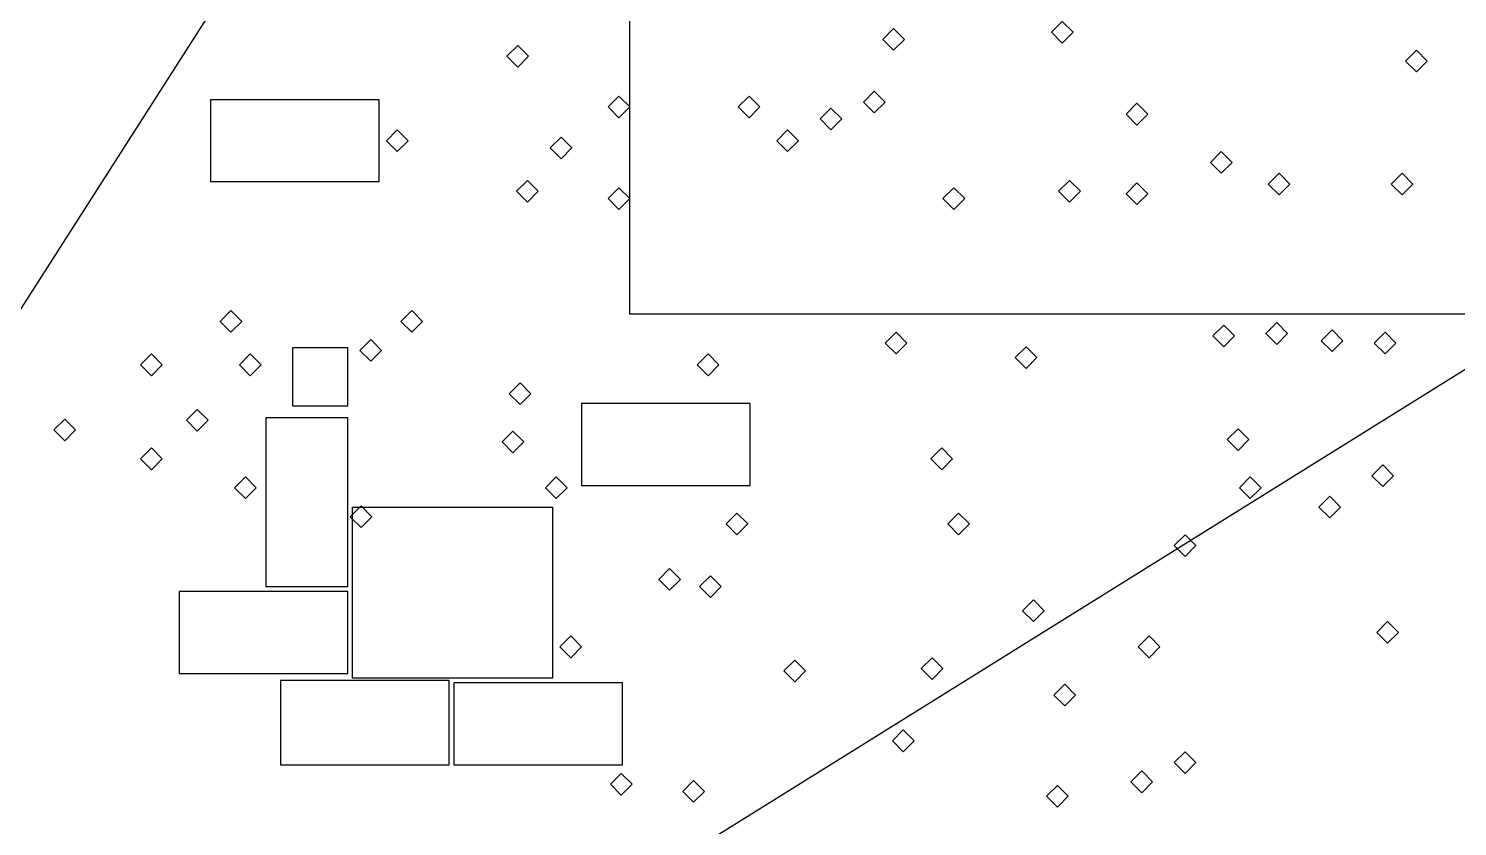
# Model space of a CAD drawing. Extents: x 11 to 154, y 0 to 137.
# Drawn here: x 80.97 to 106.08, y 74.3 to 88.31 of the extents above; entities that cross this region are included whole.
import ezdxf

# ---------------------------------------------------------------- set-up
doc = ezdxf.new("R2010")
doc.units = 0

msp = doc.modelspace()

# ---------------------------------------------------------------- linework, layer by layer
at = {"layer": '1'}
for p, q in [((91.535898, 83.291296), (91.535898, 103.865267)), ((98.944222, 88.24429), (99.134723, 88.434787)), ((99.134723, 88.434787), (99.325224, 88.24429)), ((95.980889, 88.117287), (96.17139, 88.307785)), ((96.17139, 87.926787), (95.980889, 88.117287)), ((96.17139, 88.307785), (96.361891, 88.117287)), ((96.361891, 88.117287), (96.17139, 87.926787)), ((96.361891, 88.117287), (96.361891, 88.117287)), ((99.134723, 88.053786), (98.944222, 88.24429)), ((99.325224, 88.24429), (99.134723, 88.053786)), ((99.325224, 88.24429), (99.325224, 88.24429)), ((89.376908, 87.820954), (89.567408, 88.011452)), ((89.567408, 88.011452), (89.757908, 87.820954)), ((105.167219, 87.736285), (105.35772, 87.926785)), ((105.35772, 87.926785), (105.548221, 87.736285)), ((89.567408, 87.630456), (89.376908, 87.820954)), ((89.757908, 87.820954), (89.567408, 87.630456)), ((89.757908, 87.820954), (89.757908, 87.820954)), ((105.35772, 87.545787), (105.167219, 87.736285)), ((105.548221, 87.736285), (105.35772, 87.545787)), ((105.548221, 87.736285), (105.548221, 87.736285)), ((91.154898, 86.931953), (91.345398, 87.122456)), ((91.345398, 87.122456), (91.535898, 86.931953)), ((93.4409, 86.931953), (93.6314, 87.122456)), ((93.6314, 87.122456), (93.8219, 86.931953)), ((95.642231, 87.016619), (95.832732, 87.207123)), ((95.832732, 87.207123), (96.023233, 87.016619)), ((84.169917, 87.058955), (84.169917, 85.619621)), ((87.133234, 87.058955), (84.169917, 87.058955)), ((87.133234, 85.619621), (87.133234, 87.058955)), ((91.345398, 86.741453), (91.154898, 86.931953)), ((91.535898, 86.931953), (91.345398, 86.741453)), ((91.535898, 86.931953), (91.535898, 86.931953)), ((93.6314, 86.741453), (93.4409, 86.931953)), ((93.8219, 86.931953), (93.6314, 86.741453)), ((93.8219, 86.931953), (93.8219, 86.931953)), ((94.880232, 86.720289), (95.070732, 86.910787)), ((95.070732, 86.910787), (95.261231, 86.720289)), ((95.832732, 86.826121), (95.642231, 87.016619)), ((96.023233, 87.016619), (95.832732, 86.826121)), ((96.023233, 87.016619), (96.023233, 87.016619)), ((100.256561, 86.804955), (100.447061, 86.995455)), ((100.447061, 86.995455), (100.637561, 86.804955)), ((95.070732, 86.529791), (94.880232, 86.720289)), ((95.261231, 86.720289), (95.070732, 86.529791)), ((95.261231, 86.720289), (95.261231, 86.720289)), ((100.447061, 86.614458), (100.256561, 86.804955)), ((100.637561, 86.804955), (100.447061, 86.614458)), ((100.637561, 86.804955), (100.637561, 86.804955)), ((87.260244, 86.339289), (87.450744, 86.529787)), ((87.450744, 86.529787), (87.641244, 86.339289)), ((90.13891, 86.212292), (90.32941, 86.402792)), ((90.32941, 86.402792), (90.519909, 86.212292)), ((94.118233, 86.339289), (94.308733, 86.529787)), ((94.308733, 86.529787), (94.499232, 86.339289)), ((87.450744, 86.14879), (87.260244, 86.339289)), ((87.641244, 86.339289), (87.450744, 86.14879)), ((87.641244, 86.339289), (87.641244, 86.339289)), ((90.32941, 86.021788), (90.13891, 86.212292)), ((90.519909, 86.212292), (90.32941, 86.021788)), ((90.519909, 86.212292), (90.519909, 86.212292)), ((94.308733, 86.14879), (94.118233, 86.339289)), ((94.499232, 86.339289), (94.308733, 86.14879)), ((94.499232, 86.339289), (94.499232, 86.339289)), ((101.738218, 85.958287), (101.928718, 86.148791)), ((101.928718, 86.148791), (102.119218, 85.958287)), ((101.928718, 85.767789), (101.738218, 85.958287)), ((102.119218, 85.958287), (101.928718, 85.767789)), ((102.119218, 85.958287), (102.119218, 85.958287)), ((84.169917, 85.619621), (87.133234, 85.619621)), ((89.546247, 85.450293), (89.736746, 85.640791)), ((89.736746, 85.640791), (89.927246, 85.450293)), ((99.071235, 85.450293), (99.261734, 85.640791)), ((99.261734, 85.640791), (99.452234, 85.450293)), ((102.754225, 85.577288), (102.944724, 85.767791)), ((102.944724, 85.767791), (103.135224, 85.577288)), ((104.913214, 85.577288), (105.103714, 85.767791)), ((105.103714, 85.767791), (105.294214, 85.577288)), ((89.736746, 85.259789), (89.546247, 85.450293)), ((89.927246, 85.450293), (89.736746, 85.259789)), ((89.927246, 85.450293), (89.927246, 85.450293)), ((91.154898, 85.323291), (91.345398, 85.513788)), ((91.345398, 85.513788), (91.535898, 85.323291)), ((97.039221, 85.323291), (97.229722, 85.513788)), ((97.229722, 85.513788), (97.420223, 85.323291)), ((99.261734, 85.259789), (99.071235, 85.450293)), ((99.452234, 85.450293), (99.261734, 85.259789)), ((99.452234, 85.450293), (99.452234, 85.450293)), ((100.256561, 85.40796), (100.447061, 85.598458)), ((100.447061, 85.21746), (100.256561, 85.40796)), ((100.447061, 85.598458), (100.637561, 85.40796)), ((100.637561, 85.40796), (100.447061, 85.21746)), ((100.637561, 85.40796), (100.637561, 85.40796)), ((102.944724, 85.38679), (102.754225, 85.577288)), ((103.135224, 85.577288), (102.944724, 85.38679)), ((103.135224, 85.577288), (103.135224, 85.577288)), ((105.103714, 85.38679), (104.913214, 85.577288)), ((105.294214, 85.577288), (105.103714, 85.38679)), ((105.294214, 85.577288), (105.294214, 85.577288)), ((91.345398, 85.132793), (91.154898, 85.323291)), ((91.535898, 85.323291), (91.345398, 85.132793)), ((91.535898, 85.323291), (91.535898, 85.323291)), ((97.229722, 85.132793), (97.039221, 85.323291)), ((97.420223, 85.323291), (97.229722, 85.132793)), ((97.420223, 85.323291), (97.420223, 85.323291)), ((84.339237, 83.164293), (84.529738, 83.354791)), ((84.529738, 83.354791), (84.720239, 83.164293)), ((87.514233, 83.164293), (87.704734, 83.354791)), ((87.704734, 83.354791), (87.895235, 83.164293)), ((84.529738, 82.973794), (84.339237, 83.164293)), ((84.720239, 83.164293), (84.529738, 82.973794)), ((84.720239, 83.164293), (84.720239, 83.164293)), ((87.704734, 82.973794), (87.514233, 83.164293)), ((87.895235, 83.164293), (87.704734, 82.973794)), ((87.895235, 83.164293), (87.895235, 83.164293)), ((107.537891, 83.291296), (91.535898, 83.291296)), ((101.780562, 82.910294), (101.971062, 83.100793)), ((101.971062, 83.100793), (102.161561, 82.910294)), ((102.711883, 82.95263), (102.902383, 83.143127)), ((102.902383, 83.143127), (103.092883, 82.95263)), ((86.794575, 82.656297), (86.985075, 82.846794)), ((86.985075, 82.846794), (87.175575, 82.656297)), ((96.023233, 82.783291), (96.213733, 82.973795)), ((96.213733, 82.973795), (96.404233, 82.783291)), ((101.971062, 82.719796), (101.780562, 82.910294)), ((102.161561, 82.910294), (101.971062, 82.719796)), ((102.161561, 82.910294), (102.161561, 82.910294)), ((102.902383, 82.762126), (102.711883, 82.95263)), ((103.092883, 82.95263), (102.902383, 82.762126)), ((103.092883, 82.95263), (103.092883, 82.95263)), ((103.685562, 82.825627), (103.876054, 83.016125)), ((103.876054, 83.016125), (104.066546, 82.825627)), ((104.616884, 82.783291), (104.807383, 82.973795)), ((104.807383, 82.973795), (104.997883, 82.783291)), ((82.942247, 82.402292), (83.132748, 82.592795)), ((83.132748, 82.592795), (83.323249, 82.402292)), ((84.677911, 82.402292), (84.868411, 82.592795)), ((84.868411, 82.592795), (85.058911, 82.402292)), ((86.582912, 82.698625), (85.609249, 82.698625)), ((85.609249, 82.698625), (85.609249, 81.682626)), ((86.582912, 81.682626), (86.582912, 82.698625)), ((86.985075, 82.465793), (86.794575, 82.656297)), ((87.175575, 82.656297), (86.985075, 82.465793)), ((87.175575, 82.656297), (87.175575, 82.656297)), ((92.721243, 82.402292), (92.911742, 82.592795)), ((92.911742, 82.592795), (93.102242, 82.402292)), ((96.213733, 82.592793), (96.023233, 82.783291)), ((96.404233, 82.783291), (96.213733, 82.592793)), ((96.404233, 82.783291), (96.404233, 82.783291)), ((98.309233, 82.529294), (98.499733, 82.719792)), ((98.499733, 82.719792), (98.690232, 82.529294)), ((103.876054, 82.635127), (103.685562, 82.825627)), ((104.066546, 82.825627), (103.876054, 82.635127)), ((104.066546, 82.825627), (104.066546, 82.825627)), ((104.807383, 82.592793), (104.616884, 82.783291)), ((104.997883, 82.783291), (104.807383, 82.592793)), ((104.997883, 82.783291), (104.997883, 82.783291)), ((83.132748, 82.211794), (82.942247, 82.402292)), ((83.323249, 82.402292), (83.132748, 82.211794)), ((83.323249, 82.402292), (83.323249, 82.402292)), ((84.868411, 82.211794), (84.677911, 82.402292)), ((85.058911, 82.402292), (84.868411, 82.211794)), ((85.058911, 82.402292), (85.058911, 82.402292)), ((92.911742, 82.211794), (92.721243, 82.402292)), ((93.102242, 82.402292), (92.911742, 82.211794)), ((93.102242, 82.402292), (93.102242, 82.402292)), ((98.499733, 82.338796), (98.309233, 82.529294)), ((98.690232, 82.529294), (98.499733, 82.338796)), ((98.690232, 82.529294), (98.690232, 82.529294)), ((89.419234, 81.894298), (89.609735, 82.084795)), ((89.609735, 81.703794), (89.419234, 81.894298)), ((89.609735, 82.084795), (89.800236, 81.894298)), ((89.800236, 81.894298), (89.609735, 81.703794)), ((89.800236, 81.894298), (89.800236, 81.894298)), ((83.746574, 81.428629), (83.937074, 81.619127)), ((83.937074, 81.619127), (84.127574, 81.428629)), ((85.609249, 81.682626), (86.582912, 81.682626)), ((90.689229, 81.724959), (90.689229, 80.285628)), ((93.652562, 81.724959), (90.689229, 81.724959)), ((93.652562, 80.285628), (93.652562, 81.724959)), ((81.418249, 81.259298), (81.608749, 81.449796)), ((81.608749, 81.449796), (81.799248, 81.259298)), ((83.937074, 81.238131), (83.746574, 81.428629)), ((84.127574, 81.428629), (83.937074, 81.238131)), ((84.127574, 81.428629), (84.127574, 81.428629)), ((85.14358, 81.470962), (85.14358, 78.50763)), ((86.582912, 81.470962), (85.14358, 81.470962)), ((86.582912, 78.50763), (86.582912, 81.470962)), ((81.608749, 81.068795), (81.418249, 81.259298)), ((81.799248, 81.259298), (81.608749, 81.068795)), ((81.799248, 81.259298), (81.799248, 81.259298)), ((89.292239, 81.047629), (89.48274, 81.238127)), ((89.48274, 81.238127), (89.673241, 81.047629)), ((102.034551, 81.089963), (102.225051, 81.28046)), ((102.225051, 80.899465), (102.034551, 81.089963)), ((102.225051, 81.28046), (102.415551, 81.089963)), ((102.415551, 81.089963), (102.225051, 80.899465)), ((102.415551, 81.089963), (102.415551, 81.089963)), ((82.942247, 80.751296), (83.132748, 80.941794)), ((83.132748, 80.941794), (83.323249, 80.751296)), ((89.48274, 80.85713), (89.292239, 81.047629)), ((89.673241, 81.047629), (89.48274, 80.85713)), ((89.673241, 81.047629), (89.673241, 81.047629)), ((96.827558, 80.751296), (97.018059, 80.941794)), ((97.018059, 80.941794), (97.20856, 80.751296)), ((83.132748, 80.560799), (82.942247, 80.751296)), ((83.323249, 80.751296), (83.132748, 80.560799)), ((83.323249, 80.751296), (83.323249, 80.751296)), ((97.018059, 80.560799), (96.827558, 80.751296)), ((97.20856, 80.751296), (97.018059, 80.560799)), ((97.20856, 80.751296), (97.20856, 80.751296)), ((104.574556, 80.454963), (104.765057, 80.645463)), ((104.765057, 80.645463), (104.955558, 80.454963)), ((84.593245, 80.243294), (84.783745, 80.433798)), ((84.783745, 80.433798), (84.974244, 80.243294)), ((90.054241, 80.243294), (90.24474, 80.433798)), ((90.24474, 80.433798), (90.43524, 80.243294)), ((102.246231, 80.243294), (102.43673, 80.433798)), ((102.43673, 80.433798), (102.62723, 80.243294)), ((104.765057, 80.264466), (104.574556, 80.454963)), ((104.955558, 80.454963), (104.765057, 80.264466)), ((104.955558, 80.454963), (104.955558, 80.454963)), ((84.783745, 80.052797), (84.593245, 80.243294)), ((84.974244, 80.243294), (84.783745, 80.052797)), ((84.974244, 80.243294), (84.974244, 80.243294)), ((90.24474, 80.052797), (90.054241, 80.243294)), ((90.43524, 80.243294), (90.24474, 80.052797)), ((90.43524, 80.243294), (90.43524, 80.243294)), ((90.689229, 80.285628), (93.652562, 80.285628)), ((102.43673, 80.052797), (102.246231, 80.243294)), ((102.62723, 80.243294), (102.43673, 80.052797)), ((102.62723, 80.243294), (102.62723, 80.243294)), ((103.643221, 79.904628), (103.833721, 80.095132)), ((103.833721, 80.095132), (104.02422, 79.904628)), ((86.62524, 79.735298), (86.815739, 79.925797)), ((86.667581, 76.898968), (86.667581, 79.904628)), ((86.667581, 79.904628), (90.181235, 79.904628)), ((86.815739, 79.925797), (87.006239, 79.735298)), ((90.181235, 79.904628), (90.181235, 76.898968)), ((103.833721, 79.71413), (103.643221, 79.904628)), ((104.02422, 79.904628), (103.833721, 79.71413)), ((104.02422, 79.904628), (104.02422, 79.904628)), ((86.815739, 79.5448), (86.62524, 79.735298)), ((87.006239, 79.735298), (86.815739, 79.5448)), ((87.006239, 79.735298), (87.006239, 79.735298)), ((93.229237, 79.608295), (93.419736, 79.798799)), ((93.419736, 79.417797), (93.229237, 79.608295)), ((93.419736, 79.798799), (93.610236, 79.608295)), ((93.610236, 79.608295), (93.419736, 79.417797)), ((93.610236, 79.608295), (93.610236, 79.608295)), ((97.123891, 79.608295), (97.31439, 79.798799)), ((97.31439, 79.417797), (97.123891, 79.608295)), ((97.31439, 79.798799), (97.50489, 79.608295)), ((97.50489, 79.608295), (97.31439, 79.417797)), ((97.50489, 79.608295), (97.50489, 79.608295)), ((101.103229, 79.227296), (101.293729, 79.417799)), ((101.293729, 79.417799), (101.484229, 79.227296)), ((101.293729, 79.036798), (101.103229, 79.227296)), ((101.484229, 79.227296), (101.293729, 79.036798)), ((101.484229, 79.227296), (101.484229, 79.227296)), ((92.04391, 78.634632), (92.234402, 78.82513)), ((92.234402, 78.444135), (92.04391, 78.634632)), ((92.234402, 78.82513), (92.424894, 78.634632)), ((92.424894, 78.634632), (92.234402, 78.444135)), ((92.424894, 78.634632), (92.424894, 78.634632)), ((92.763568, 78.50763), (92.954068, 78.698134)), ((92.954068, 78.698134), (93.144567, 78.50763)), ((83.619579, 78.422969), (83.619579, 76.983637)), ((86.582912, 78.422969), (83.619579, 78.422969)), ((85.14358, 78.50763), (86.582912, 78.50763)), ((86.582912, 76.983637), (86.582912, 78.422969)), ((92.954068, 78.317132), (92.763568, 78.50763)), ((93.144567, 78.50763), (92.954068, 78.317132)), ((93.144567, 78.50763), (93.144567, 78.50763)), ((98.436227, 78.084302), (98.626727, 78.2748)), ((98.626727, 77.893799), (98.436227, 78.084302)), ((98.626727, 78.2748), (98.817227, 78.084302)), ((98.817227, 78.084302), (98.626727, 77.893799)), ((98.817227, 78.084302), (98.817227, 78.084302)), ((104.659225, 77.703303), (104.849725, 77.893801)), ((104.849725, 77.893801), (105.040224, 77.703303)), ((90.30823, 77.449298), (90.49873, 77.639802)), ((90.49873, 77.639802), (90.689229, 77.449298)), ((100.468225, 77.449298), (100.658725, 77.639802)), ((100.658725, 77.639802), (100.849224, 77.449298)), ((104.849725, 77.512799), (104.659225, 77.703303)), ((105.040224, 77.703303), (104.849725, 77.512799)), ((105.040224, 77.703303), (105.040224, 77.703303)), ((90.49873, 77.2588), (90.30823, 77.449298)), ((90.689229, 77.449298), (90.49873, 77.2588)), ((90.689229, 77.449298), (90.689229, 77.449298)), ((100.658725, 77.2588), (100.468225, 77.449298)), ((100.849224, 77.449298), (100.658725, 77.2588)), ((100.849224, 77.449298), (100.849224, 77.449298)), ((94.245227, 77.02597), (94.435727, 77.216468)), ((94.435727, 77.216468), (94.626227, 77.02597)), ((96.658222, 77.068298), (96.848722, 77.258802)), ((96.848722, 76.877801), (96.658222, 77.068298)), ((96.848722, 77.258802), (97.039221, 77.068298)), ((97.039221, 77.068298), (96.848722, 76.877801)), ((97.039221, 77.068298), (97.039221, 77.068298)), ((83.619579, 76.983637), (86.582912, 76.983637)), ((85.397569, 76.856635), (85.397569, 75.374967)), ((88.360902, 76.856635), (85.397569, 76.856635)), ((90.181235, 76.898968), (86.667581, 76.898968)), ((88.360902, 75.374967), (88.360902, 76.856635)), ((94.435727, 76.835467), (94.245227, 77.02597)), ((94.626227, 77.02597), (94.435727, 76.835467)), ((94.626227, 77.02597), (94.626227, 77.02597)), ((88.445571, 76.814301), (88.445571, 75.374967)), ((91.408903, 76.814301), (88.445571, 76.814301)), ((91.408903, 75.374967), (91.408903, 76.814301)), ((98.986565, 76.602638), (99.177065, 76.793135)), ((99.177065, 76.412134), (98.986565, 76.602638)), ((99.177065, 76.793135), (99.367565, 76.602638)), ((99.367565, 76.602638), (99.177065, 76.412134)), ((99.367565, 76.602638), (99.367565, 76.602638)), ((96.150228, 75.798303), (96.340727, 75.9888)), ((96.340727, 75.9888), (96.531227, 75.798303)), ((96.340727, 75.607805), (96.150228, 75.798303)), ((96.531227, 75.798303), (96.340727, 75.607805)), ((96.531227, 75.798303), (96.531227, 75.798303)), ((101.103229, 75.417303), (101.293729, 75.607801)), ((101.293729, 75.607801), (101.484229, 75.417303)), ((85.397569, 75.374967), (88.360902, 75.374967)), ((88.445571, 75.374967), (91.408903, 75.374967)), ((101.293729, 75.226803), (101.103229, 75.417303)), ((101.484229, 75.417303), (101.293729, 75.226803)), ((101.484229, 75.417303), (101.484229, 75.417303)), ((91.197242, 75.036301), (91.387742, 75.226801)), ((91.387742, 75.226801), (91.578241, 75.036301)), ((92.467235, 74.909306), (92.657736, 75.099804)), ((92.657736, 75.099804), (92.848237, 74.909306)), ((100.341228, 75.078637), (100.531729, 75.269135)), ((100.531729, 74.888139), (100.341228, 75.078637)), ((100.531729, 75.269135), (100.72223, 75.078637)), ((100.72223, 75.078637), (100.531729, 74.888139)), ((100.72223, 75.078637), (100.72223, 75.078637)), ((91.387742, 74.845803), (91.197242, 75.036301)), ((91.578241, 75.036301), (91.387742, 74.845803)), ((91.578241, 75.036301), (91.578241, 75.036301)), ((92.657736, 74.718803), (92.467235, 74.909306)), ((92.848237, 74.909306), (92.657736, 74.718803)), ((92.848237, 74.909306), (92.848237, 74.909306)), ((98.859555, 74.82464), (99.050055, 75.015138)), ((99.050055, 74.63414), (98.859555, 74.82464)), ((99.050055, 75.015138), (99.240555, 74.82464)), ((99.240555, 74.82464), (99.050055, 74.63414)), ((99.240555, 74.82464), (99.240555, 74.82464))]:
    msp.add_line(p, q, dxfattribs=at)
at = {"layer": 'Layer 1'}
for p, q in [((84.596814, 89.265824), (78.056122, 79.044454)), ((77.37141, 64.369916), (107.077054, 82.864887))]:
    msp.add_line(p, q, dxfattribs=at)

doc.saveas('drawing.dxf')
